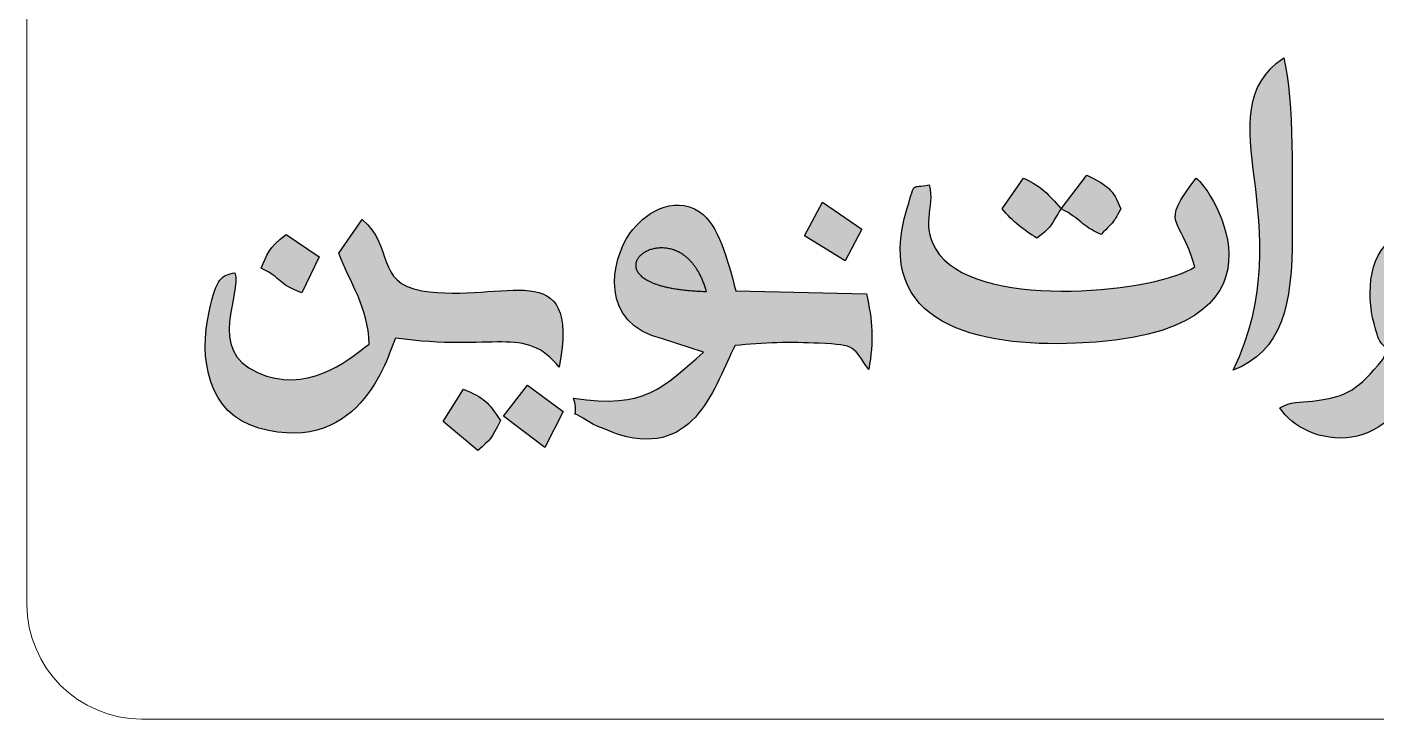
# Model space of a CAD drawing. Header units: millimetres. Extents: x -304.6 to -254.8, y -96.1 to -46.3.
# Drawn here: x -304.65 to -281.09, y -96.11 to -84.02 of the extents above; entities that cross this region are included whole.
import ezdxf

# ---------------------------------------------------------------- set-up
doc = ezdxf.new("R2010")
doc.units = ezdxf.units.MM
doc.header["$MEASUREMENT"] = 0
doc.layers.add('Layer 1', color=7, linetype='Continuous')

msp = doc.modelspace()

# ---------------------------------------------------------------- hatches: boundary and pattern name
at = {"layer": 'Layer 1', "true_color": 0x231f20}
h = msp.add_hatch(color=250, dxfattribs=at)
edge = h.paths.add_edge_path()
edge.add_spline(control_points=[(-282.697, -84.5596), (-284.1204, -85.517), (-282.3411, -87.432), (-283.58, -90.0159), (-282.7366, -89.6879), (-282.5389, -88.8748), (-282.552, -87.6549), (-282.552, -86.8417), (-282.5125, -85.2941), (-282.697, -84.5596)], knot_values=[0, 0, 0, 0, 0.3333333, 0.3333333, 0.3333333, 0.6666667, 0.6666667, 0.6666667, 1, 1, 1, 1], degree=3, periodic=1)
h = msp.add_hatch(color=250, dxfattribs=at)
edge = h.paths.add_edge_path()
edge.add_spline(control_points=[(-280.8518, -87.7599), (-281.2868, -88.1403), (-281.234, -88.9273), (-281.0627, -89.3863), (-281.01, -89.6618), (-280.8123, -89.5306), (-280.9705, -89.8322), (-281.4054, -90.3437), (-281.5504, -90.4749), (-282.1962, -90.5536), (-282.4202, -90.5798), (-282.5784, -90.5536), (-282.7629, -90.6717), (-282.3543, -91.3406), (-280.6542, -91.7079), (-280.2983, -89.6618), (-280.2983, -89.6618), (-280.1402, -89.5962), (-280.1402, -89.5962), (-279.5998, -89.3863), (-279.7843, -89.2551), (-279.1384, -89.3469), (-278.9013, -89.3732), (-278.5981, -89.465), (-278.4399, -89.5044), (-277.0165, -89.7404), (-276.2917, -88.3763), (-277.8996, -87.1696), (-278.2422, -86.9073), (-279.0462, -86.2777), (-279.3098, -86.1728), (-279.5207, -87.0778), (-279.5471, -86.6057), (-279.9293, -87.209), (-280.2587, -87.7074), (-280.0478, -88.1665), (-280.3246, -88.4944), (-280.3246, -88.4944), (-280.8518, -87.7599), (-280.8518, -87.7599)], knot_values=[0, 0, 0, 0, 0.0769231, 0.0769231, 0.0769231, 0.1538462, 0.1538462, 0.1538462, 0.2307692, 0.2307692, 0.2307692, 0.3076923, 0.3076923, 0.3076923, 0.3846154, 0.3846154, 0.3846154, 0.4615385, 0.4615385, 0.4615385, 0.5384615, 0.5384615, 0.5384615, 0.6153846, 0.6153846, 0.6153846, 0.6923077, 0.6923077, 0.6923077, 0.7692308, 0.7692308, 0.7692308, 0.8461538, 0.8461538, 0.8461538, 0.9230769, 0.9230769, 0.9230769, 1, 1, 1, 1], degree=3, periodic=1)
h = msp.add_hatch(color=250, dxfattribs=at)
edge = h.paths.add_edge_path()
edge.add_spline(control_points=[(-284.2522, -88.2059), (-284.8453, -88.6387), (-287.9293, -88.9796), (-288.707, -87.996), (-289.0892, -87.4845), (-288.7729, -87.1828), (-288.8914, -86.7762), (-289.2077, -86.8548), (-289.1155, -86.6713), (-289.2736, -87.1828), (-289.8932, -89.2289), (-288.0084, -89.6093), (-286.3346, -89.5437), (-282.2752, -89.3994), (-283.9623, -86.8417), (-284.2259, -86.6581), (-284.8849, -87.5106), (-284.5027, -87.2877), (-284.2522, -88.2059)], knot_values=[0, 0, 0, 0, 0.1666667, 0.1666667, 0.1666667, 0.3333333, 0.3333333, 0.3333333, 0.5, 0.5, 0.5, 0.6666667, 0.6666667, 0.6666667, 0.8333333, 0.8333333, 0.8333333, 1, 1, 1, 1], degree=3, periodic=1)
h = msp.add_hatch(color=250, dxfattribs=at)
edge = h.paths.add_edge_path()
edge.add_spline(control_points=[(-286.5851, -87.1959), (-286.8222, -86.9335), (-286.8882, -86.8287), (-287.244, -86.6581), (-287.244, -86.6581), (-287.613, -87.1959), (-287.613, -87.1959), (-287.4285, -87.4189), (-287.244, -87.5631), (-287.0068, -87.7074), (-286.7036, -87.4714), (-286.7695, -87.4714), (-286.5851, -87.1959), (-286.216, -87.3795), (-286.2555, -87.4845), (-285.8865, -87.6418), (-285.636, -87.3795), (-285.7019, -87.4845), (-285.5438, -87.1959), (-285.6887, -86.8417), (-285.7547, -86.8023), (-286.1369, -86.6057), (-286.1369, -86.6057), (-286.5851, -87.1959), (-286.5851, -87.1959)], knot_values=[0, 0, 0, 0, 0.125, 0.125, 0.125, 0.25, 0.25, 0.25, 0.375, 0.375, 0.375, 0.5, 0.5, 0.5, 0.625, 0.625, 0.625, 0.75, 0.75, 0.75, 0.875, 0.875, 0.875, 1, 1, 1, 1], degree=3, periodic=1)
h = msp.add_hatch(color=250, dxfattribs=at)
edge = h.paths.add_edge_path()
edge.add_spline(control_points=[(-292.8321, -89.701), (-293.5439, -90.3176), (-293.8339, -90.6979), (-295.0991, -90.5011), (-294.9673, -90.9734), (-295.2836, -90.6061), (-294.7828, -90.9471), (-294.7433, -90.9734), (-294.3611, -91.1176), (-294.2951, -91.1438), (-292.9508, -91.5374), (-292.6345, -90.2651), (-292.2787, -89.5831), (-291.8042, -89.5306), (-291.2901, -89.5175), (-290.8157, -89.5437), (-290.1435, -89.5699), (-290.2226, -89.6093), (-289.9459, -90.0027), (-289.8535, -89.5044), (-289.88, -89.137), (-289.9854, -88.678), (-289.9854, -88.678), (-292.2655, -88.6255), (-292.2655, -88.6255), (-292.4104, -88.1009), (-292.5686, -87.4582), (-292.8981, -87.2484), (-293.3725, -86.9335), (-293.8866, -87.3008), (-294.1106, -87.6156), (-294.4533, -88.1009), (-294.6642, -89.2026), (-293.5439, -89.465), (-293.5439, -89.465), (-292.8321, -89.701), (-292.8321, -89.701)], knot_values=[0, 0, 0, 0, 0.0833333, 0.0833333, 0.0833333, 0.1666667, 0.1666667, 0.1666667, 0.25, 0.25, 0.25, 0.3333333, 0.3333333, 0.3333333, 0.4166667, 0.4166667, 0.4166667, 0.5, 0.5, 0.5, 0.5833333, 0.5833333, 0.5833333, 0.6666667, 0.6666667, 0.6666667, 0.75, 0.75, 0.75, 0.8333333, 0.8333333, 0.8333333, 0.9166667, 0.9166667, 0.9166667, 1, 1, 1, 1], degree=3, periodic=1)
h = msp.add_hatch(color=250, dxfattribs=at)
edge = h.paths.add_edge_path()
edge.add_spline(control_points=[(-290.3544, -88.1009), (-290.3544, -88.1009), (-290.0644, -87.55), (-290.0644, -87.55), (-290.0644, -87.55), (-290.7497, -87.0778), (-290.7497, -87.0778), (-290.7497, -87.0778), (-291.0662, -87.668), (-291.0662, -87.668), (-291.0662, -87.668), (-290.3544, -88.1009), (-290.3544, -88.1009)], knot_values=[0, 0, 0, 0, 0.25, 0.25, 0.25, 0.5, 0.5, 0.5, 0.75, 0.75, 0.75, 1, 1, 1, 1], degree=3, periodic=1)
h = msp.add_hatch(color=250, dxfattribs=at)
edge = h.paths.add_edge_path()
edge.add_spline(control_points=[(-295.3495, -89.9634), (-294.9805, -87.9435), (-296.3116, -88.8617), (-297.7482, -88.6255), (-298.5786, -88.4812), (-298.2227, -87.8648), (-298.7895, -87.3795), (-298.7895, -87.3795), (-299.198, -87.9697), (-299.198, -87.9697), (-299.0134, -88.4812), (-298.684, -88.901), (-298.6708, -89.5568), (-299.0661, -89.8716), (-299.7779, -90.4355), (-300.6214, -90.0552), (-301.5176, -89.6618), (-300.885, -88.6649), (-301.0168, -88.3107), (-301.2409, -88.3632), (-301.3331, -88.3763), (-301.4648, -88.9928), (-301.6494, -89.7929), (-301.4913, -90.7766), (-300.5951, -91.0257), (-298.763, -91.5374), (-298.315, -89.6618), (-298.2096, -89.4519), (-296.483, -89.701), (-295.9426, -89.2158), (-295.3495, -89.9634)], knot_values=[0, 0, 0, 0, 0.1, 0.1, 0.1, 0.2, 0.2, 0.2, 0.3, 0.3, 0.3, 0.4, 0.4, 0.4, 0.5, 0.5, 0.5, 0.6, 0.6, 0.6, 0.7, 0.7, 0.7, 0.8, 0.8, 0.8, 0.9, 0.9, 0.9, 1, 1, 1, 1], degree=3, periodic=1)
h = msp.add_hatch(color=250, dxfattribs=at)
edge = h.paths.add_edge_path()
edge.add_spline(control_points=[(-300.1206, -87.6418), (-300.4369, -87.8779), (-300.45, -87.996), (-300.5554, -88.232), (-300.1733, -88.4157), (-300.2919, -88.4944), (-299.8438, -88.6649), (-299.8438, -88.6649), (-299.5407, -88.0353), (-299.5407, -88.0353), (-299.5407, -88.0353), (-300.1206, -87.6418), (-300.1206, -87.6418)], knot_values=[0, 0, 0, 0, 0.25, 0.25, 0.25, 0.5, 0.5, 0.5, 0.75, 0.75, 0.75, 1, 1, 1, 1], degree=3, periodic=1)
h = msp.add_hatch(color=250, dxfattribs=at)
edge = h.paths.add_edge_path()
edge.add_spline(control_points=[(-292.7794, -88.6387), (-292.819, -88.6377), (-292.8574, -88.6363), (-292.8947, -88.6345), (-292.932, -88.6328), (-292.9683, -88.6307), (-293.0034, -88.6282), (-293.0386, -88.6257), (-293.0726, -88.6228), (-293.1056, -88.6197), (-293.1387, -88.6166), (-293.1706, -88.6132), (-293.2015, -88.6094), (-293.2325, -88.6056), (-293.2624, -88.6016), (-293.2913, -88.5973), (-293.3201, -88.593), (-293.3481, -88.5883), (-293.375, -88.5834), (-293.4018, -88.5785), (-293.4278, -88.5734), (-293.4528, -88.568), (-293.4777, -88.5626), (-293.5018, -88.5569), (-293.5249, -88.551), (-293.548, -88.5451), (-293.5702, -88.539), (-293.5914, -88.5327), (-293.6126, -88.5264), (-293.633, -88.5198), (-293.6524, -88.5131), (-293.672, -88.5063), (-293.6905, -88.4994), (-293.7081, -88.4923), (-293.7258, -88.4852), (-293.7427, -88.4779), (-293.7586, -88.4704), (-293.7746, -88.463), (-293.7898, -88.4555), (-293.8041, -88.4477), (-293.8185, -88.44), (-293.832, -88.4322), (-293.8448, -88.4242), (-293.8575, -88.4162), (-293.8694, -88.4081), (-293.8806, -88.3999), (-293.8917, -88.3916), (-293.9023, -88.3833), (-293.9119, -88.3749), (-293.9216, -88.3666), (-293.9304, -88.3581), (-293.9387, -88.3496), (-293.9469, -88.341), (-293.9544, -88.3324), (-293.9612, -88.3237), (-293.968, -88.3151), (-293.974, -88.3064), (-293.9794, -88.2978), (-293.9848, -88.2891), (-293.9896, -88.2802), (-293.9937, -88.2714), (-293.9978, -88.2628), (-294.0013, -88.254), (-294.004, -88.2453), (-294.0068, -88.2365), (-294.009, -88.2276), (-294.0106, -88.219), (-294.0122, -88.2103), (-294.0131, -88.2016), (-294.0136, -88.193), (-294.0139, -88.1843), (-294.0139, -88.1758), (-294.0131, -88.1672), (-294.0124, -88.1588), (-294.0111, -88.1501), (-294.0094, -88.1418), (-294.0076, -88.1334), (-294.0053, -88.1252), (-294.0024, -88.117), (-293.9995, -88.1087), (-293.9961, -88.1008), (-293.9923, -88.0928), (-293.9884, -88.0848), (-293.9842, -88.0769), (-293.9794, -88.0692), (-293.9746, -88.0616), (-293.9693, -88.0539), (-293.9636, -88.0465), (-293.958, -88.039), (-293.9519, -88.0318), (-293.9453, -88.0247), (-293.9388, -88.0177), (-293.9319, -88.0107), (-293.9246, -88.0041), (-293.9172, -87.9973), (-293.9095, -87.9909), (-293.9014, -87.9846), (-293.8933, -87.9783), (-293.8848, -87.9721), (-293.8761, -87.9662), (-293.8673, -87.9604), (-293.8581, -87.9547), (-293.8487, -87.9494), (-293.8392, -87.944), (-293.8296, -87.9389), (-293.8195, -87.9341), (-293.8094, -87.9292), (-293.799, -87.9246), (-293.7884, -87.9203), (-293.7778, -87.9161), (-293.7669, -87.912), (-293.7558, -87.9083), (-293.7445, -87.9045), (-293.7332, -87.9012), (-293.7216, -87.8981), (-293.7099, -87.8951), (-293.698, -87.8922), (-293.6861, -87.8898), (-293.674, -87.8873), (-293.6619, -87.8853), (-293.6494, -87.8837), (-293.637, -87.882), (-293.6245, -87.8806), (-293.6117, -87.8796), (-293.599, -87.8786), (-293.5861, -87.878), (-293.5731, -87.8778), (-293.5601, -87.8777), (-293.5468, -87.8778), (-293.5336, -87.8785), (-293.5202, -87.879), (-293.507, -87.8801), (-293.4936, -87.8816), (-293.4802, -87.8831), (-293.4665, -87.885), (-293.453, -87.8873), (-293.4395, -87.8897), (-293.4258, -87.8924), (-293.4121, -87.8958), (-293.3985, -87.8991), (-293.3848, -87.9028), (-293.3711, -87.907), (-293.3573, -87.9112), (-293.3437, -87.916), (-293.3299, -87.9212), (-293.3161, -87.9265), (-293.3025, -87.9322), (-293.2888, -87.9385), (-293.2752, -87.9448), (-293.2615, -87.9516), (-293.248, -87.9589), (-293.2345, -87.9664), (-293.221, -87.9741), (-293.2076, -87.9826), (-293.1942, -87.991), (-293.1809, -88), (-293.1677, -88.0096), (-293.1544, -88.0192), (-293.1412, -88.0295), (-293.1283, -88.0403), (-293.1153, -88.051), (-293.1024, -88.0624), (-293.0897, -88.0743), (-293.077, -88.0863), (-293.0645, -88.0991), (-293.0522, -88.1123), (-293.0399, -88.1256), (-293.0277, -88.1395), (-293.0157, -88.154), (-293.0037, -88.1686), (-292.992, -88.1838), (-292.9804, -88.1996), (-292.9689, -88.2155), (-292.9576, -88.2322), (-292.9465, -88.2494), (-292.9355, -88.2666), (-292.9246, -88.2845), (-292.9141, -88.3032), (-292.9035, -88.3218), (-292.8933, -88.3413), (-292.8833, -88.3613), (-292.8733, -88.3814), (-292.8636, -88.4023), (-292.8542, -88.4238), (-292.8449, -88.4455), (-292.8358, -88.4677), (-292.8272, -88.4908), (-292.8185, -88.5138), (-292.8102, -88.5377), (-292.8022, -88.5623), (-292.7942, -88.5871), (-292.7866, -88.6125), (-292.7794, -88.6387)], knot_values=[0, 0, 0, 0, 0.015625, 0.015625, 0.015625, 0.03125, 0.03125, 0.03125, 0.046875, 0.046875, 0.046875, 0.0625, 0.0625, 0.0625, 0.078125, 0.078125, 0.078125, 0.09375, 0.09375, 0.09375, 0.109375, 0.109375, 0.109375, 0.125, 0.125, 0.125, 0.140625, 0.140625, 0.140625, 0.15625, 0.15625, 0.15625, 0.171875, 0.171875, 0.171875, 0.1875, 0.1875, 0.1875, 0.203125, 0.203125, 0.203125, 0.21875, 0.21875, 0.21875, 0.234375, 0.234375, 0.234375, 0.25, 0.25, 0.25, 0.265625, 0.265625, 0.265625, 0.28125, 0.28125, 0.28125, 0.296875, 0.296875, 0.296875, 0.3125, 0.3125, 0.3125, 0.328125, 0.328125, 0.328125, 0.34375, 0.34375, 0.34375, 0.359375, 0.359375, 0.359375, 0.375, 0.375, 0.375, 0.390625, 0.390625, 0.390625, 0.40625, 0.40625, 0.40625, 0.421875, 0.421875, 0.421875, 0.4375, 0.4375, 0.4375, 0.453125, 0.453125, 0.453125, 0.46875, 0.46875, 0.46875, 0.484375, 0.484375, 0.484375, 0.5, 0.5, 0.5, 0.515625, 0.515625, 0.515625, 0.53125, 0.53125, 0.53125, 0.546875, 0.546875, 0.546875, 0.5625, 0.5625, 0.5625, 0.578125, 0.578125, 0.578125, 0.59375, 0.59375, 0.59375, 0.609375, 0.609375, 0.609375, 0.625, 0.625, 0.625, 0.640625, 0.640625, 0.640625, 0.65625, 0.65625, 0.65625, 0.671875, 0.671875, 0.671875, 0.6875, 0.6875, 0.6875, 0.703125, 0.703125, 0.703125, 0.71875, 0.71875, 0.71875, 0.734375, 0.734375, 0.734375, 0.75, 0.75, 0.75, 0.765625, 0.765625, 0.765625, 0.78125, 0.78125, 0.78125, 0.796875, 0.796875, 0.796875, 0.8125, 0.8125, 0.8125, 0.828125, 0.828125, 0.828125, 0.84375, 0.84375, 0.84375, 0.859375, 0.859375, 0.859375, 0.875, 0.875, 0.875, 0.890625, 0.890625, 0.890625, 0.90625, 0.90625, 0.90625, 0.921875, 0.921875, 0.921875, 0.9375, 0.9375, 0.9375, 0.953125, 0.953125, 0.953125, 0.96875, 0.96875, 0.96875, 0.984375, 0.984375, 0.984375, 1, 1, 1, 1], degree=3, periodic=1)
h = msp.add_hatch(color=250, dxfattribs=at)
edge = h.paths.add_edge_path()
edge.add_spline(control_points=[(-296.7729, -91.4193), (-296.5357, -91.2094), (-296.5489, -91.2356), (-296.3775, -90.8947), (-296.5884, -90.5667), (-296.6543, -90.5011), (-297.0234, -90.3437), (-297.0234, -90.3437), (-297.3792, -90.9078), (-297.3792, -90.9078), (-297.3792, -90.9078), (-296.7729, -91.4193), (-296.7729, -91.4193)], knot_values=[0, 0, 0, 0, 0.25, 0.25, 0.25, 0.5, 0.5, 0.5, 0.75, 0.75, 0.75, 1, 1, 1, 1], degree=3, periodic=1)
h = msp.add_hatch(color=250, dxfattribs=at)
edge = h.paths.add_edge_path()
edge.add_spline(control_points=[(-295.5999, -91.3668), (-295.5999, -91.3668), (-295.2836, -90.7373), (-295.2836, -90.7373), (-295.2836, -90.7373), (-295.9031, -90.2782), (-295.9031, -90.2782), (-295.9031, -90.2782), (-296.3248, -90.816), (-296.3248, -90.816), (-296.3248, -90.816), (-295.5999, -91.3668), (-295.5999, -91.3668)], knot_values=[0, 0, 0, 0, 0.25, 0.25, 0.25, 0.5, 0.5, 0.5, 0.75, 0.75, 0.75, 1, 1, 1, 1], degree=3, periodic=1)

# ---------------------------------------------------------------- linework, layer by layer
at = {"layer": 'Layer 1', "color": 250, "lineweight": 18}
msp.add_open_spline([(-302.6454, -46.3072), (-302.6454, -46.3072), (-256.8452, -46.3072), (-256.8452, -46.3072), (-255.7453, -46.3072), (-254.8453, -47.2072), (-254.8453, -48.3071), (-254.8453, -48.3071), (-254.8453, -94.1073), (-254.8453, -94.1073), (-254.8453, -95.2072), (-255.7453, -96.1072), (-256.8452, -96.1072), (-256.8452, -96.1072), (-302.6454, -96.1072), (-302.6454, -96.1072), (-303.7453, -96.1072), (-304.6453, -95.2072), (-304.6453, -94.1073), (-304.6453, -94.1073), (-304.6453, -48.3071), (-304.6453, -48.3071), (-304.6453, -47.2072), (-303.7453, -46.3072), (-302.6454, -46.3072)], degree=3, knots=[0, 0, 0, 0, 0.125, 0.125, 0.125, 0.25, 0.25, 0.25, 0.375, 0.375, 0.375, 0.5, 0.5, 0.5, 0.625, 0.625, 0.625, 0.75, 0.75, 0.75, 0.875, 0.875, 0.875, 1, 1, 1, 1], dxfattribs=at)
at = {"layer": 'Layer 1', "color": 250}
for points, knots in [([(-282.697, -84.5596), (-284.1204, -85.517), (-282.3411, -87.432), (-283.58, -90.0159), (-282.7366, -89.6879), (-282.5389, -88.8748), (-282.552, -87.6549), (-282.552, -86.8417), (-282.5125, -85.2941), (-282.697, -84.5596)], [0, 0, 0, 0, 0.3333333, 0.3333333, 0.3333333, 0.6666667, 0.6666667, 0.6666667, 1, 1, 1, 1]), ([(-280.8518, -87.7599), (-281.2868, -88.1403), (-281.234, -88.9273), (-281.0627, -89.3863), (-281.01, -89.6618), (-280.8123, -89.5306), (-280.9705, -89.8322), (-281.4054, -90.3437), (-281.5504, -90.4749), (-282.1962, -90.5536), (-282.4202, -90.5798), (-282.5784, -90.5536), (-282.7629, -90.6717), (-282.3543, -91.3406), (-280.6542, -91.7079), (-280.2983, -89.6618), (-280.2983, -89.6618), (-280.1402, -89.5962), (-280.1402, -89.5962), (-279.5998, -89.3863), (-279.7843, -89.2551), (-279.1384, -89.3469), (-278.9013, -89.3732), (-278.5981, -89.465), (-278.4399, -89.5044), (-277.0165, -89.7404), (-276.2917, -88.3763), (-277.8996, -87.1696), (-278.2422, -86.9073), (-279.0462, -86.2777), (-279.3098, -86.1728), (-279.5207, -87.0778), (-279.5471, -86.6057), (-279.9293, -87.209), (-280.2587, -87.7074), (-280.0478, -88.1665), (-280.3246, -88.4944), (-280.3246, -88.4944), (-280.8518, -87.7599), (-280.8518, -87.7599)], [0, 0, 0, 0, 0.0769231, 0.0769231, 0.0769231, 0.1538462, 0.1538462, 0.1538462, 0.2307692, 0.2307692, 0.2307692, 0.3076923, 0.3076923, 0.3076923, 0.3846154, 0.3846154, 0.3846154, 0.4615385, 0.4615385, 0.4615385, 0.5384615, 0.5384615, 0.5384615, 0.6153846, 0.6153846, 0.6153846, 0.6923077, 0.6923077, 0.6923077, 0.7692308, 0.7692308, 0.7692308, 0.8461538, 0.8461538, 0.8461538, 0.9230769, 0.9230769, 0.9230769, 1, 1, 1, 1]), ([(-284.2522, -88.2059), (-284.8453, -88.6387), (-287.9293, -88.9796), (-288.707, -87.996), (-289.0892, -87.4845), (-288.7729, -87.1828), (-288.8914, -86.7762), (-289.2077, -86.8548), (-289.1155, -86.6713), (-289.2736, -87.1828), (-289.8932, -89.2289), (-288.0084, -89.6093), (-286.3346, -89.5437), (-282.2752, -89.3994), (-283.9623, -86.8417), (-284.2259, -86.6581), (-284.8849, -87.5106), (-284.5027, -87.2877), (-284.2522, -88.2059)], [0, 0, 0, 0, 0.1666667, 0.1666667, 0.1666667, 0.3333333, 0.3333333, 0.3333333, 0.5, 0.5, 0.5, 0.6666667, 0.6666667, 0.6666667, 0.8333333, 0.8333333, 0.8333333, 1, 1, 1, 1]), ([(-286.5851, -87.1959), (-286.8222, -86.9335), (-286.8882, -86.8287), (-287.244, -86.6581), (-287.244, -86.6581), (-287.613, -87.1959), (-287.613, -87.1959), (-287.4285, -87.4189), (-287.244, -87.5631), (-287.0068, -87.7074), (-286.7036, -87.4714), (-286.7695, -87.4714), (-286.5851, -87.1959), (-286.216, -87.3795), (-286.2555, -87.4845), (-285.8865, -87.6418), (-285.636, -87.3795), (-285.7019, -87.4845), (-285.5438, -87.1959), (-285.6887, -86.8417), (-285.7547, -86.8023), (-286.1369, -86.6057), (-286.1369, -86.6057), (-286.5851, -87.1959), (-286.5851, -87.1959)], [0, 0, 0, 0, 0.125, 0.125, 0.125, 0.25, 0.25, 0.25, 0.375, 0.375, 0.375, 0.5, 0.5, 0.5, 0.625, 0.625, 0.625, 0.75, 0.75, 0.75, 0.875, 0.875, 0.875, 1, 1, 1, 1]), ([(-292.8321, -89.701), (-293.5439, -90.3176), (-293.8339, -90.6979), (-295.0991, -90.5011), (-294.9673, -90.9734), (-295.2836, -90.6061), (-294.7828, -90.9471), (-294.7433, -90.9734), (-294.3611, -91.1176), (-294.2951, -91.1438), (-292.9508, -91.5374), (-292.6345, -90.2651), (-292.2787, -89.5831), (-291.8042, -89.5306), (-291.2901, -89.5175), (-290.8157, -89.5437), (-290.1435, -89.5699), (-290.2226, -89.6093), (-289.9459, -90.0027), (-289.8535, -89.5044), (-289.88, -89.137), (-289.9854, -88.678), (-289.9854, -88.678), (-292.2655, -88.6255), (-292.2655, -88.6255), (-292.4104, -88.1009), (-292.5686, -87.4582), (-292.8981, -87.2484), (-293.3725, -86.9335), (-293.8866, -87.3008), (-294.1106, -87.6156), (-294.4533, -88.1009), (-294.6642, -89.2026), (-293.5439, -89.465), (-293.5439, -89.465), (-292.8321, -89.701), (-292.8321, -89.701)], [0, 0, 0, 0, 0.0833333, 0.0833333, 0.0833333, 0.1666667, 0.1666667, 0.1666667, 0.25, 0.25, 0.25, 0.3333333, 0.3333333, 0.3333333, 0.4166667, 0.4166667, 0.4166667, 0.5, 0.5, 0.5, 0.5833333, 0.5833333, 0.5833333, 0.6666667, 0.6666667, 0.6666667, 0.75, 0.75, 0.75, 0.8333333, 0.8333333, 0.8333333, 0.9166667, 0.9166667, 0.9166667, 1, 1, 1, 1]), ([(-290.3544, -88.1009), (-290.3544, -88.1009), (-290.0644, -87.55), (-290.0644, -87.55), (-290.0644, -87.55), (-290.7497, -87.0778), (-290.7497, -87.0778), (-290.7497, -87.0778), (-291.0662, -87.668), (-291.0662, -87.668), (-291.0662, -87.668), (-290.3544, -88.1009), (-290.3544, -88.1009)], [0, 0, 0, 0, 0.25, 0.25, 0.25, 0.5, 0.5, 0.5, 0.75, 0.75, 0.75, 1, 1, 1, 1]), ([(-295.3495, -89.9634), (-294.9805, -87.9435), (-296.3116, -88.8617), (-297.7482, -88.6255), (-298.5786, -88.4812), (-298.2227, -87.8648), (-298.7895, -87.3795), (-298.7895, -87.3795), (-299.198, -87.9697), (-299.198, -87.9697), (-299.0134, -88.4812), (-298.684, -88.901), (-298.6708, -89.5568), (-299.0661, -89.8716), (-299.7779, -90.4355), (-300.6214, -90.0552), (-301.5176, -89.6618), (-300.885, -88.6649), (-301.0168, -88.3107), (-301.2409, -88.3632), (-301.3331, -88.3763), (-301.4648, -88.9928), (-301.6494, -89.7929), (-301.4913, -90.7766), (-300.5951, -91.0257), (-298.763, -91.5374), (-298.315, -89.6618), (-298.2096, -89.4519), (-296.483, -89.701), (-295.9426, -89.2158), (-295.3495, -89.9634)], [0, 0, 0, 0, 0.1, 0.1, 0.1, 0.2, 0.2, 0.2, 0.3, 0.3, 0.3, 0.4, 0.4, 0.4, 0.5, 0.5, 0.5, 0.6, 0.6, 0.6, 0.7, 0.7, 0.7, 0.8, 0.8, 0.8, 0.9, 0.9, 0.9, 1, 1, 1, 1]), ([(-300.1206, -87.6418), (-300.4369, -87.8779), (-300.45, -87.996), (-300.5554, -88.232), (-300.1733, -88.4157), (-300.2919, -88.4944), (-299.8438, -88.6649), (-299.8438, -88.6649), (-299.5407, -88.0353), (-299.5407, -88.0353), (-299.5407, -88.0353), (-300.1206, -87.6418), (-300.1206, -87.6418)], [0, 0, 0, 0, 0.25, 0.25, 0.25, 0.5, 0.5, 0.5, 0.75, 0.75, 0.75, 1, 1, 1, 1]), ([(-292.7794, -88.6387), (-292.819, -88.6377), (-292.8574, -88.6363), (-292.8947, -88.6345), (-292.932, -88.6328), (-292.9683, -88.6307), (-293.0034, -88.6282), (-293.0386, -88.6257), (-293.0726, -88.6228), (-293.1056, -88.6197), (-293.1387, -88.6166), (-293.1706, -88.6132), (-293.2015, -88.6094), (-293.2325, -88.6056), (-293.2624, -88.6016), (-293.2913, -88.5973), (-293.3201, -88.593), (-293.3481, -88.5883), (-293.375, -88.5834), (-293.4018, -88.5785), (-293.4278, -88.5734), (-293.4528, -88.568), (-293.4777, -88.5626), (-293.5018, -88.5569), (-293.5249, -88.551), (-293.548, -88.5451), (-293.5702, -88.539), (-293.5914, -88.5327), (-293.6126, -88.5264), (-293.633, -88.5198), (-293.6524, -88.5131), (-293.672, -88.5063), (-293.6905, -88.4994), (-293.7081, -88.4923), (-293.7258, -88.4852), (-293.7427, -88.4779), (-293.7586, -88.4704), (-293.7746, -88.463), (-293.7898, -88.4555), (-293.8041, -88.4477), (-293.8185, -88.44), (-293.832, -88.4322), (-293.8448, -88.4242), (-293.8575, -88.4162), (-293.8694, -88.4081), (-293.8806, -88.3999), (-293.8917, -88.3916), (-293.9023, -88.3833), (-293.9119, -88.3749), (-293.9216, -88.3666), (-293.9304, -88.3581), (-293.9387, -88.3496), (-293.9469, -88.341), (-293.9544, -88.3324), (-293.9612, -88.3237), (-293.968, -88.3151), (-293.974, -88.3064), (-293.9794, -88.2978), (-293.9848, -88.2891), (-293.9896, -88.2802), (-293.9937, -88.2714), (-293.9978, -88.2628), (-294.0013, -88.254), (-294.004, -88.2453), (-294.0068, -88.2365), (-294.009, -88.2276), (-294.0106, -88.219), (-294.0122, -88.2103), (-294.0131, -88.2016), (-294.0136, -88.193), (-294.0139, -88.1843), (-294.0139, -88.1758), (-294.0131, -88.1672), (-294.0124, -88.1588), (-294.0111, -88.1501), (-294.0094, -88.1418), (-294.0076, -88.1334), (-294.0053, -88.1252), (-294.0024, -88.117), (-293.9995, -88.1087), (-293.9961, -88.1008), (-293.9923, -88.0928), (-293.9884, -88.0848), (-293.9842, -88.0769), (-293.9794, -88.0692), (-293.9746, -88.0616), (-293.9693, -88.0539), (-293.9636, -88.0465), (-293.958, -88.039), (-293.9519, -88.0318), (-293.9453, -88.0247), (-293.9388, -88.0177), (-293.9319, -88.0107), (-293.9246, -88.0041), (-293.9172, -87.9973), (-293.9095, -87.9909), (-293.9014, -87.9846), (-293.8933, -87.9783), (-293.8848, -87.9721), (-293.8761, -87.9662), (-293.8673, -87.9604), (-293.8581, -87.9547), (-293.8487, -87.9494), (-293.8392, -87.944), (-293.8296, -87.9389), (-293.8195, -87.9341), (-293.8094, -87.9292), (-293.799, -87.9246), (-293.7884, -87.9203), (-293.7778, -87.9161), (-293.7669, -87.912), (-293.7558, -87.9083), (-293.7445, -87.9045), (-293.7332, -87.9012), (-293.7216, -87.8981), (-293.7099, -87.8951), (-293.698, -87.8922), (-293.6861, -87.8898), (-293.674, -87.8873), (-293.6619, -87.8853), (-293.6494, -87.8837), (-293.637, -87.882), (-293.6245, -87.8806), (-293.6117, -87.8796), (-293.599, -87.8786), (-293.5861, -87.878), (-293.5731, -87.8778), (-293.5601, -87.8777), (-293.5468, -87.8778), (-293.5336, -87.8785), (-293.5202, -87.879), (-293.507, -87.8801), (-293.4936, -87.8816), (-293.4802, -87.8831), (-293.4665, -87.885), (-293.453, -87.8873), (-293.4395, -87.8897), (-293.4258, -87.8924), (-293.4121, -87.8958), (-293.3985, -87.8991), (-293.3848, -87.9028), (-293.3711, -87.907), (-293.3573, -87.9112), (-293.3437, -87.916), (-293.3299, -87.9212), (-293.3161, -87.9265), (-293.3025, -87.9322), (-293.2888, -87.9385), (-293.2752, -87.9448), (-293.2615, -87.9516), (-293.248, -87.9589), (-293.2345, -87.9664), (-293.221, -87.9741), (-293.2076, -87.9826), (-293.1942, -87.991), (-293.1809, -88), (-293.1677, -88.0096), (-293.1544, -88.0192), (-293.1412, -88.0295), (-293.1283, -88.0403), (-293.1153, -88.051), (-293.1024, -88.0624), (-293.0897, -88.0743), (-293.077, -88.0863), (-293.0645, -88.0991), (-293.0522, -88.1123), (-293.0399, -88.1256), (-293.0277, -88.1395), (-293.0157, -88.154), (-293.0037, -88.1686), (-292.992, -88.1838), (-292.9804, -88.1996), (-292.9689, -88.2155), (-292.9576, -88.2322), (-292.9465, -88.2494), (-292.9355, -88.2666), (-292.9246, -88.2845), (-292.9141, -88.3032), (-292.9035, -88.3218), (-292.8933, -88.3413), (-292.8833, -88.3613), (-292.8733, -88.3814), (-292.8636, -88.4023), (-292.8542, -88.4238), (-292.8449, -88.4455), (-292.8358, -88.4677), (-292.8272, -88.4908), (-292.8185, -88.5138), (-292.8102, -88.5377), (-292.8022, -88.5623), (-292.7942, -88.5871), (-292.7866, -88.6125), (-292.7794, -88.6387)], [0, 0, 0, 0, 0.015625, 0.015625, 0.015625, 0.03125, 0.03125, 0.03125, 0.046875, 0.046875, 0.046875, 0.0625, 0.0625, 0.0625, 0.078125, 0.078125, 0.078125, 0.09375, 0.09375, 0.09375, 0.109375, 0.109375, 0.109375, 0.125, 0.125, 0.125, 0.140625, 0.140625, 0.140625, 0.15625, 0.15625, 0.15625, 0.171875, 0.171875, 0.171875, 0.1875, 0.1875, 0.1875, 0.203125, 0.203125, 0.203125, 0.21875, 0.21875, 0.21875, 0.234375, 0.234375, 0.234375, 0.25, 0.25, 0.25, 0.265625, 0.265625, 0.265625, 0.28125, 0.28125, 0.28125, 0.296875, 0.296875, 0.296875, 0.3125, 0.3125, 0.3125, 0.328125, 0.328125, 0.328125, 0.34375, 0.34375, 0.34375, 0.359375, 0.359375, 0.359375, 0.375, 0.375, 0.375, 0.390625, 0.390625, 0.390625, 0.40625, 0.40625, 0.40625, 0.421875, 0.421875, 0.421875, 0.4375, 0.4375, 0.4375, 0.453125, 0.453125, 0.453125, 0.46875, 0.46875, 0.46875, 0.484375, 0.484375, 0.484375, 0.5, 0.5, 0.5, 0.515625, 0.515625, 0.515625, 0.53125, 0.53125, 0.53125, 0.546875, 0.546875, 0.546875, 0.5625, 0.5625, 0.5625, 0.578125, 0.578125, 0.578125, 0.59375, 0.59375, 0.59375, 0.609375, 0.609375, 0.609375, 0.625, 0.625, 0.625, 0.640625, 0.640625, 0.640625, 0.65625, 0.65625, 0.65625, 0.671875, 0.671875, 0.671875, 0.6875, 0.6875, 0.6875, 0.703125, 0.703125, 0.703125, 0.71875, 0.71875, 0.71875, 0.734375, 0.734375, 0.734375, 0.75, 0.75, 0.75, 0.765625, 0.765625, 0.765625, 0.78125, 0.78125, 0.78125, 0.796875, 0.796875, 0.796875, 0.8125, 0.8125, 0.8125, 0.828125, 0.828125, 0.828125, 0.84375, 0.84375, 0.84375, 0.859375, 0.859375, 0.859375, 0.875, 0.875, 0.875, 0.890625, 0.890625, 0.890625, 0.90625, 0.90625, 0.90625, 0.921875, 0.921875, 0.921875, 0.9375, 0.9375, 0.9375, 0.953125, 0.953125, 0.953125, 0.96875, 0.96875, 0.96875, 0.984375, 0.984375, 0.984375, 1, 1, 1, 1]), ([(-296.7729, -91.4193), (-296.5357, -91.2094), (-296.5489, -91.2356), (-296.3775, -90.8947), (-296.5884, -90.5667), (-296.6543, -90.5011), (-297.0234, -90.3437), (-297.0234, -90.3437), (-297.3792, -90.9078), (-297.3792, -90.9078), (-297.3792, -90.9078), (-296.7729, -91.4193), (-296.7729, -91.4193)], [0, 0, 0, 0, 0.25, 0.25, 0.25, 0.5, 0.5, 0.5, 0.75, 0.75, 0.75, 1, 1, 1, 1]), ([(-295.5999, -91.3668), (-295.5999, -91.3668), (-295.2836, -90.7373), (-295.2836, -90.7373), (-295.2836, -90.7373), (-295.9031, -90.2782), (-295.9031, -90.2782), (-295.9031, -90.2782), (-296.3248, -90.816), (-296.3248, -90.816), (-296.3248, -90.816), (-295.5999, -91.3668), (-295.5999, -91.3668)], [0, 0, 0, 0, 0.25, 0.25, 0.25, 0.5, 0.5, 0.5, 0.75, 0.75, 0.75, 1, 1, 1, 1])]:
    msp.add_open_spline(points, degree=3, knots=knots, dxfattribs=at)

doc.saveas('drawing.dxf')
